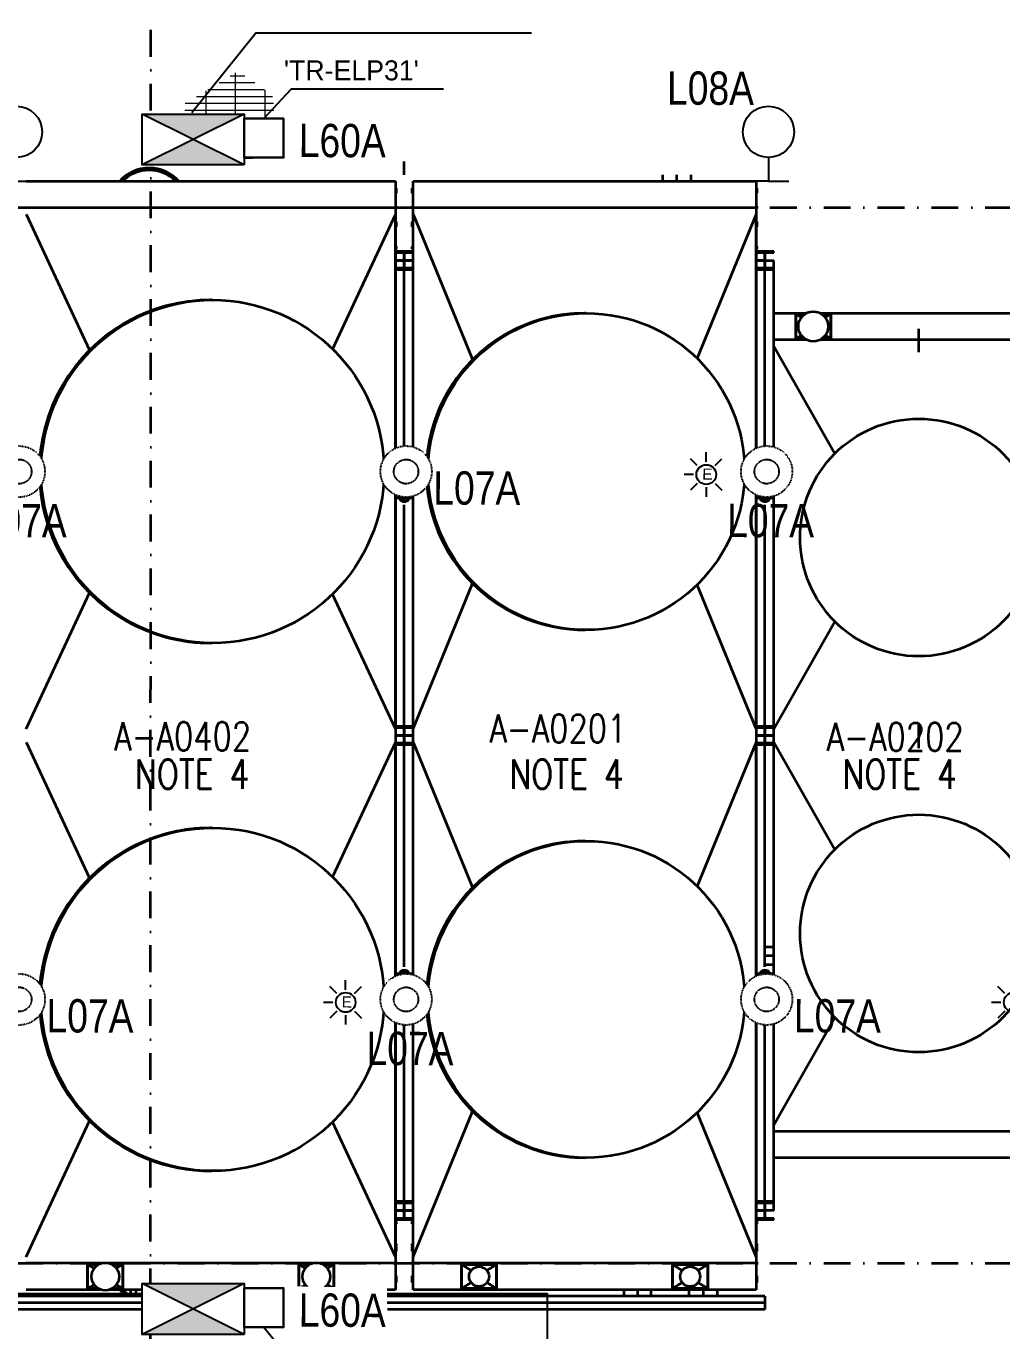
# Model space of a CAD drawing. Header units: inches. Extents: x 3135 to 9031, y -914 to 4011.
# Drawn here: x 4128 to 4571, y 2871 to 3464 of the extents above; entities that cross this region are included whole.
import ezdxf
from ezdxf.enums import TextEntityAlignment as Align

# ---------------------------------------------------------------- set-up
doc = ezdxf.new("R2010")
doc.units = ezdxf.units.IN
doc.header["$MEASUREMENT"] = 0
for name, pattern in [('BORDER2', [22.225044, 6.350013, -3.175006, 6.350013, -3.175006, 0, -3.175006]), ('DASHDOT2', [12.700025, 6.350013, -3.175006, 0, -3.175006]), ('DGN Style 2', [25.56082, 15.336492, -10.224328])]:
    doc.linetypes.add(name, pattern=pattern)
for name, color, linetype in [('Default', 7, 'Continuous'), ('E-LIGHTING', 41, 'Continuous'), ('POWER', 7, 'Continuous'), ('TF_P_CENTER', 7, 'Continuous'), ('TF_P_Equipment', 7, 'Continuous'), ('TF_P_Steel', 7, 'Continuous'), ('TF_S_GRATING', 7, 'Continuous'), ('TRAFO', 7, 'Continuous')]:
    doc.layers.add(name, color=color, linetype=linetype)
doc.layers.add('Level 2', color=7, linetype='Continuous', lineweight=0)
doc.styles.add('Arial', font='arial.ttf')
doc.styles.add('ROMANS', font='romans.shx')
doc.styles.add('Style-WORKING', font='WORKING.shx')

# ---------------------------------------------------------------- blocks, each defined once
blk = doc.blocks.new('TF_P_ELP_GRATING', base_point=(2.1455, 13.2304))
at = {"layer": 'TF_S_GRATING', "color": 8, "linetype": 'Continuous', "lineweight": 18}
for p, q in [((2.3132, 13.4742), (2.0338, 13.4742)), ((2.19, 13.5229), (2.19, 12.8661)), ((2.4264, 13.3767), (1.8824, 13.3767)), ((2.3698, 13.4254), (1.9637, 13.4254)), ((1.98, 13.4353), (1.98, 12.994)), ((2.4, 13.3994), (2.4, 12.9898)), ((2.4686, 13.3279), (1.8216, 13.3279)), ((2.4669, 13.2792), (1.8237, 13.2792)), ((2.4652, 13.2304), (1.8258, 13.2304)), ((2.4635, 13.1817), (1.8278, 13.1817)), ((2.4618, 13.1329), (1.8299, 13.1329)), ((2.46, 13.0842), (1.832, 13.0842)), ((2.4533, 13.0354), (1.912, 13.0354)), ((2.3956, 12.9867), (1.9921, 12.9867)), ((2.3259, 12.9379), (2.0721, 12.9379)), ((2.2561, 12.8892), (2.1521, 12.8892))]:
    blk.add_line(p, q, dxfattribs=at)
blk = doc.blocks.new('A$Cdd380a1b')
at = {"layer": 'TF_P_CENTER', "color": 8, "linetype": 'DASHDOT2', "lineweight": 35}
for p, q in [((-66.9142, -9.3987), (-66.9142, -9.3155)), ((-66.9142, -10.805), (-66.9142, -10.7149))]:
    blk.add_line(p, q, dxfattribs=at)
at = {"layer": 'TF_P_Equipment', "color": 8, "linetype": 'Continuous', "lineweight": 35}
for p, q in [((-70.0861, -8.7912), (-68.7736, -8.7912)), ((-68.7736, -8.7912), (-68.7736, -8.8849)), ((-68.7111, -8.7912), (-67.4923, -8.7912)), ((-68.7111, -8.8849), (-68.7111, -8.7912)), ((-67.4923, -8.7912), (-67.4923, -8.8849)), ((-70.0861, -8.8849), (-68.7736, -8.8849)), ((-68.7736, -8.8849), (-68.7736, -9.7472)), ((-68.7111, -12.6349), (-68.7111, -8.8849)), ((-68.7111, -8.8849), (-67.4923, -8.8849)), ((-67.4923, -8.8849), (-67.4923, -9.7441)), ((-70.086, -8.9085), (-69.8607, -9.3916)), ((-68.7736, -8.9085), (-68.9969, -9.3872)), ((-68.7736, -8.9084), (-68.7736, -8.9084)), ((-68.7736, -8.9084), (-68.7736, -8.9084)), ((-68.7736, -10.7365), (-68.7736, -8.9084)), ((-68.7736, -8.9084), (-68.7736, -10.7365)), ((-68.7736, -8.9084), (-68.7736, -8.9084)), ((-68.711, -8.9086), (-68.4994, -9.4247)), ((-67.4924, -8.9086), (-67.7021, -9.4202)), ((-67.4923, -10.7365), (-67.4923, -8.9084)), ((-67.4923, -8.9084), (-67.4923, -10.7365)), ((-67.4923, -8.9084), (-67.4923, -8.9084)), ((-67.4923, -8.9084), (-67.4923, -8.9084)), ((-67.4923, -8.9084), (-67.4923, -8.9084)), ((-67.4298, -9.2599), (-67.3141, -9.2599)), ((-67.4298, -9.3537), (-67.4298, -9.2599)), ((-67.3517, -9.2639), (-67.3517, -9.3498)), ((-67.3517, -9.3498), (-67.3517, -9.2639)), ((-67.3203, -9.2639), (-67.3517, -9.2639)), ((-67.3517, -9.2639), (-67.3203, -9.2639)), ((-67.3517, -9.2639), (-67.331, -9.2741)), ((-67.2643, -9.2599), (-66.5641, -9.2599)), ((-67.2267, -9.2639), (-67.2581, -9.2639)), ((-67.2581, -9.2639), (-67.2267, -9.2639)), ((-67.2267, -9.2639), (-67.2474, -9.2741)), ((-67.2267, -9.3498), (-67.2267, -9.2639)), ((-67.2267, -9.2639), (-67.2267, -9.3498)), ((-67.4298, -12.1662), (-67.4298, -9.3537)), ((-67.4298, -9.3537), (-67.3141, -9.3537)), ((-67.3517, -9.3498), (-67.331, -9.3395)), ((-67.3517, -9.3498), (-67.3203, -9.3498)), ((-67.3203, -9.3498), (-67.3517, -9.3498)), ((-67.2644, -9.3537), (-66.5641, -9.3537)), ((-67.2581, -9.3498), (-67.2267, -9.3498)), ((-67.2267, -9.3498), (-67.2581, -9.3498)), ((-67.2267, -9.3498), (-67.2474, -9.3395)), ((-67.4297, -9.3773), (-67.2125, -9.7585)), ((-68.7736, -9.8977), (-68.7736, -11.6222)), ((-67.4923, -9.9008), (-67.4923, -11.6191)), ((-68.711, -10.7363), (-68.4994, -10.2202)), ((-67.4924, -10.7363), (-67.7021, -10.2247)), ((-70.086, -10.7364), (-69.8607, -10.2533)), ((-68.7736, -10.7364), (-68.9969, -10.2577)), ((-67.4297, -10.7364), (-67.2125, -10.3551)), ((-68.7736, -10.7365), (-68.7736, -10.7365)), ((-68.7736, -10.7365), (-68.7736, -10.7365)), ((-68.7736, -10.7365), (-68.7736, -10.7365)), ((-67.4923, -10.7365), (-67.4923, -10.7365)), ((-67.4923, -10.7365), (-67.4923, -10.7365)), ((-67.4923, -10.7365), (-67.4923, -10.7365)), ((-70.086, -10.7835), (-69.8607, -11.2666)), ((-68.7736, -10.7835), (-68.9969, -11.2622)), ((-68.7736, -10.7834), (-68.7736, -10.7834)), ((-68.7736, -10.7834), (-68.7736, -10.7834)), ((-68.7736, -12.6115), (-68.7736, -10.7834)), ((-68.7736, -10.7834), (-68.7736, -12.6115)), ((-68.7736, -10.7834), (-68.7736, -10.7834)), ((-68.711, -10.7836), (-68.4994, -11.2997)), ((-67.4924, -10.7836), (-67.7021, -11.2952)), ((-67.4923, -12.6115), (-67.4923, -10.7834)), ((-67.4923, -10.7834), (-67.4923, -12.6115)), ((-67.4923, -10.7834), (-67.4923, -10.7834)), ((-67.4923, -10.7834), (-67.4923, -10.7834)), ((-67.4923, -10.7834), (-67.4923, -10.7834)), ((-67.4297, -10.7835), (-67.2125, -11.1648)), ((-67.4297, -12.1426), (-67.2125, -11.7614)), ((-68.7736, -11.7727), (-68.7736, -12.6349)), ((-67.4923, -11.7758), (-67.4923, -12.6349)), ((-68.711, -12.6113), (-68.4994, -12.0952)), ((-70.086, -12.6114), (-69.8607, -12.1283)), ((-68.7736, -12.6114), (-68.9969, -12.1327)), ((-67.4924, -12.6113), (-67.7021, -12.0997)), ((-67.4298, -12.2599), (-67.4298, -12.1662)), ((-66.3986, -12.1662), (-67.4298, -12.1662)), ((-66.3986, -12.2599), (-67.4298, -12.2599)), ((-69.8198, -12.6349), (-70.0861, -12.6349)), ((-69.8673, -12.6389), (-69.8439, -12.6519)), ((-69.8673, -12.6389), (-69.8673, -12.7248)), ((-69.8673, -12.7248), (-69.8673, -12.6389)), ((-69.8288, -12.6389), (-69.8673, -12.6389)), ((-69.8673, -12.6389), (-69.8288, -12.6389)), ((-69.0698, -12.6349), (-69.7898, -12.6349)), ((-69.7423, -12.6389), (-69.7808, -12.6389)), ((-69.7808, -12.6389), (-69.7423, -12.6389)), ((-69.7423, -12.6389), (-69.7657, -12.6519)), ((-69.7423, -12.7248), (-69.7423, -12.6389)), ((-69.7423, -12.6389), (-69.7423, -12.7248)), ((-69.1173, -12.6389), (-69.0788, -12.6389)), ((-69.0788, -12.6389), (-69.1173, -12.6389)), ((-69.1173, -12.6389), (-69.0939, -12.6519)), ((-69.1173, -12.6389), (-69.1173, -12.7248)), ((-69.1173, -12.7248), (-69.1173, -12.6389)), ((-68.7736, -12.6349), (-69.0398, -12.6349)), ((-69.0308, -12.6389), (-68.9923, -12.6389)), ((-68.9923, -12.6389), (-69.0308, -12.6389)), ((-68.9923, -12.6389), (-69.0157, -12.6519)), ((-68.9923, -12.7248), (-68.9923, -12.6389)), ((-68.9923, -12.6389), (-68.9923, -12.7248)), ((-68.7736, -12.6115), (-68.7736, -12.6115)), ((-68.7736, -12.6115), (-68.7736, -12.6115)), ((-68.7736, -12.6115), (-68.7736, -12.6115)), ((-68.7736, -12.6349), (-68.7736, -12.7287)), ((-68.7111, -12.7287), (-68.7111, -12.6349)), ((-67.4923, -12.6349), (-68.7111, -12.6349)), ((-68.5392, -12.6389), (-68.5392, -12.7248)), ((-68.5392, -12.7248), (-68.5392, -12.6389)), ((-68.5392, -12.6389), (-68.5045, -12.66)), ((-68.4142, -12.6389), (-68.5392, -12.6389)), ((-68.5392, -12.6389), (-68.4142, -12.6389)), ((-68.4142, -12.6389), (-68.4489, -12.66)), ((-68.4142, -12.7248), (-68.4142, -12.6389)), ((-68.4142, -12.6389), (-68.4142, -12.7248)), ((-67.7892, -12.6389), (-67.7892, -12.7248)), ((-67.7892, -12.7248), (-67.7892, -12.6389)), ((-67.6642, -12.6389), (-67.7892, -12.6389)), ((-67.7892, -12.6389), (-67.6642, -12.6389)), ((-67.7892, -12.6389), (-67.7545, -12.66)), ((-67.6642, -12.6389), (-67.6989, -12.66)), ((-67.6642, -12.7248), (-67.6642, -12.6389)), ((-67.6642, -12.6389), (-67.6642, -12.7248)), ((-67.4923, -12.6115), (-67.4923, -12.6115)), ((-67.4923, -12.6115), (-67.4923, -12.6115)), ((-67.4923, -12.6115), (-67.4923, -12.6115)), ((-67.4923, -12.6349), (-67.4923, -12.7287)), ((-69.8198, -12.7287), (-70.0861, -12.7287)), ((-69.8673, -12.7248), (-69.8439, -12.7117)), ((-69.8673, -12.7248), (-69.8288, -12.7248)), ((-69.8288, -12.7248), (-69.8673, -12.7248)), ((-69.0698, -12.7287), (-69.7898, -12.7287)), ((-69.7808, -12.7248), (-69.7423, -12.7248)), ((-69.7423, -12.7248), (-69.7808, -12.7248)), ((-69.7423, -12.7248), (-69.7657, -12.7117)), ((-69.1173, -12.7248), (-69.0939, -12.7117)), ((-69.1173, -12.7248), (-69.0939, -12.7117)), ((-69.0788, -12.7248), (-69.1173, -12.7248)), ((-69.1173, -12.7248), (-69.0788, -12.7248)), ((-69.1173, -12.7248), (-69.0788, -12.7248)), ((-68.7736, -12.7287), (-69.0398, -12.7287)), ((-68.9923, -12.7248), (-69.0308, -12.7248)), ((-69.0308, -12.7248), (-68.9923, -12.7248)), ((-69.0308, -12.7248), (-68.9923, -12.7248)), ((-68.9923, -12.7248), (-69.0157, -12.7117)), ((-67.4923, -12.7287), (-68.7111, -12.7287)), ((-68.5392, -12.7248), (-68.5045, -12.7036)), ((-68.5392, -12.7248), (-68.4142, -12.7248)), ((-68.4142, -12.7248), (-68.5392, -12.7248)), ((-68.4142, -12.7248), (-68.4489, -12.7036)), ((-67.7892, -12.7248), (-67.7545, -12.7036)), ((-67.7892, -12.7248), (-67.6642, -12.7248)), ((-67.6642, -12.7248), (-67.7892, -12.7248)), ((-67.6642, -12.7248), (-67.6989, -12.7036))]:
    blk.add_line(p, q, dxfattribs=at)
for centre, radius in [((-69.4234, -9.8224), 0.6094), ((-69.4234, -9.8224), 0.6094), ((-68.0953, -9.8224), 0.5625), ((-68.0953, -9.8224), 0.5625), ((-67.2892, -9.3068), 0.0531), ((-66.9142, -10.0568), 0.4219), ((-66.9142, -10.0568), 0.4219), ((-66.9142, -11.4631), 0.4219), ((-66.9142, -11.4631), 0.4219), ((-69.4234, -11.6974), 0.6094), ((-69.4234, -11.6974), 0.6094), ((-68.0953, -11.6974), 0.5625), ((-68.0953, -11.6974), 0.5625), ((-69.8048, -12.6818), 0.0492), ((-69.0548, -12.6818), 0.0492), ((-68.4767, -12.6818), 0.0354), ((-67.7267, -12.6818), 0.0354)]:
    blk.add_circle(centre, radius, dxfattribs=at)
for centre, radius, start, end in [((-69.4298, -9.8224), 0.6094, 89.6999, 270.3001), ((-69.4298, -9.8224), 0.6094, 90, 270.3001), ((-69.4298, -9.8224), 0.6094, 89.6999, 135), ((-69.4298, -9.8224), 0.6094, 89.6999, 90), ((-68.1017, -9.8224), 0.5625, 89.6749, 270.3251), ((-68.1017, -9.8224), 0.5625, 90, 270.3251), ((-68.1017, -9.8224), 0.5625, 89.6749, 135), ((-68.1017, -9.8224), 0.5625, 89.6749, 90), ((-69.4298, -9.8224), 0.6094, 135, 225), ((-68.1017, -9.8224), 0.5625, 135, 225), ((-68.1017, -9.8224), 0.5625, 225, 270.3251), ((-69.4298, -9.8224), 0.6094, 225, 270.3001), ((-69.4298, -11.6974), 0.6094, 89.6999, 270.3001), ((-69.4298, -11.6974), 0.6094, 90, 270.3001), ((-69.4298, -11.6974), 0.6094, 89.6999, 135), ((-69.4298, -11.6974), 0.6094, 89.6999, 90), ((-68.1017, -11.6974), 0.5625, 89.6749, 270.3251), ((-68.1017, -11.6974), 0.5625, 90, 270.3251), ((-68.1017, -11.6974), 0.5625, 89.6749, 135), ((-68.1017, -11.6974), 0.5625, 89.6749, 90), ((-69.4298, -11.6974), 0.6094, 135, 225), ((-68.1017, -11.6974), 0.5625, 135, 225), ((-68.1017, -11.6974), 0.5625, 225, 270.3251), ((-69.4298, -11.6974), 0.6094, 225, 270.3001)]:
    blk.add_arc(centre, radius, start, end, dxfattribs=at)
at = {"layer": 'TF_P_Steel', "color": 8, "linetype": 'Continuous', "lineweight": 35}
for p, q in [((-68.7423, -8.7681), (-68.7423, -8.7206)), ((-67.8236, -8.7912), (-67.8236, -8.7681)), ((-67.7236, -8.7912), (-67.7236, -8.7681)), ((-68.7661, -8.8201), (-68.7736, -8.8201)), ((-68.7661, -8.8303), (-68.7736, -8.8303)), ((-68.7111, -8.8201), (-68.7186, -8.8201)), ((-68.7111, -8.8303), (-68.7186, -8.8303)), ((-67.4848, -8.8201), (-67.4923, -8.8201)), ((-67.4848, -8.8303), (-67.4923, -8.8303)), ((-68.7661, -8.9396), (-68.7736, -8.9396)), ((-68.7111, -8.9396), (-68.7186, -8.9396)), ((-67.4848, -8.9396), (-67.4923, -8.9396)), ((-68.7661, -8.9498), (-68.7736, -8.9498)), ((-68.7111, -8.9498), (-68.7186, -8.9498)), ((-67.4848, -8.9498), (-67.4923, -8.9498)), ((-68.7661, -9.0283), (-68.7736, -9.0283)), ((-68.7111, -9.0283), (-68.7186, -9.0283)), ((-67.4848, -9.0283), (-67.4923, -9.0283)), ((-68.7111, -9.0407), (-68.7736, -9.0407)), ((-68.7423, -9.0411), (-68.7736, -9.0411)), ((-68.7736, -9.0446), (-68.7435, -9.0446)), ((-68.7736, -9.0724), (-68.7111, -9.0724)), ((-68.7435, -9.0446), (-68.7435, -9.1003)), ((-68.7111, -9.0411), (-68.7423, -9.0411)), ((-68.7423, -9.1038), (-68.7423, -9.0411)), ((-68.7423, -9.0411), (-68.7423, -9.1038)), ((-68.7411, -9.1003), (-68.7411, -9.0446)), ((-68.7411, -9.0446), (-68.7111, -9.0446)), ((-67.4298, -9.0407), (-67.4923, -9.0407)), ((-67.4611, -9.0411), (-67.4923, -9.0411)), ((-67.4923, -9.0446), (-67.4623, -9.0446)), ((-67.4923, -9.0724), (-67.4298, -9.0724)), ((-67.4623, -9.0446), (-67.4623, -9.1003)), ((-67.4611, -9.0411), (-67.4611, -9.1038)), ((-67.4611, -9.1038), (-67.4611, -9.0411)), ((-67.4599, -9.0446), (-67.4298, -9.0446)), ((-67.4599, -9.1003), (-67.4599, -9.0446)), ((-67.4298, -9.0446), (-67.4298, -9.0407)), ((-67.4298, -9.2599), (-67.4298, -9.0724)), ((-68.7435, -9.1003), (-68.7736, -9.1003)), ((-68.7423, -9.1038), (-68.7736, -9.1038)), ((-68.7736, -9.1042), (-68.7111, -9.1042)), ((-68.7111, -9.1038), (-68.7423, -9.1038)), ((-68.7111, -9.1003), (-68.7411, -9.1003)), ((-67.4623, -9.1003), (-67.4923, -9.1003)), ((-67.4611, -9.1038), (-67.4923, -9.1038)), ((-67.4923, -9.1042), (-67.4298, -9.1042)), ((-67.4298, -9.1003), (-67.4599, -9.1003)), ((-67.4298, -9.1042), (-67.4298, -9.1003)), ((-68.7111, -9.9162), (-68.7736, -9.9162)), ((-68.7736, -9.9162), (-68.7111, -9.9162)), ((-67.4298, -9.9162), (-67.4923, -9.9162)), ((-67.4923, -9.9162), (-67.4298, -9.9162)), ((-68.7111, -10.7282), (-68.7736, -10.7282)), ((-68.7736, -10.7321), (-68.7435, -10.7321)), ((-68.7435, -10.7321), (-68.7435, -10.7878)), ((-68.7411, -10.7878), (-68.7411, -10.7321)), ((-68.7411, -10.7321), (-68.7111, -10.7321)), ((-67.4298, -10.7282), (-67.4923, -10.7282)), ((-67.4923, -10.7321), (-67.4623, -10.7321)), ((-67.4623, -10.7321), (-67.4623, -10.7878)), ((-67.4599, -10.7878), (-67.4599, -10.7321)), ((-67.4599, -10.7321), (-67.4298, -10.7321)), ((-68.7111, -10.7599), (-68.7736, -10.7599)), ((-68.7736, -10.7599), (-68.7111, -10.7599)), ((-68.7435, -10.7878), (-68.7736, -10.7878)), ((-68.7736, -10.7917), (-68.7111, -10.7917)), ((-68.7111, -10.7878), (-68.7411, -10.7878)), ((-67.4298, -10.7599), (-67.4923, -10.7599)), ((-67.4923, -10.7599), (-67.4298, -10.7599)), ((-67.4623, -10.7878), (-67.4923, -10.7878)), ((-67.4923, -10.7917), (-67.4298, -10.7917)), ((-67.4298, -10.7878), (-67.4599, -10.7878)), ((-67.4611, -11.5106), (-67.4298, -11.5106)), ((-67.4611, -11.5732), (-67.4611, -11.5106)), ((-67.4611, -11.5732), (-67.4298, -11.5732)), ((-68.7111, -11.6064), (-68.7736, -11.6064)), ((-68.7736, -11.6064), (-68.7111, -11.6064)), ((-67.4298, -11.6064), (-67.4923, -11.6064)), ((-67.4923, -11.6064), (-67.4298, -11.6064)), ((-67.4298, -12.4474), (-67.4298, -12.2599)), ((-68.7111, -12.4157), (-68.7736, -12.4157)), ((-68.7736, -12.4161), (-68.7423, -12.4161)), ((-68.7736, -12.4196), (-68.7435, -12.4196)), ((-68.7435, -12.4196), (-68.7435, -12.4753)), ((-68.7423, -12.4788), (-68.7423, -12.4161)), ((-68.7423, -12.4161), (-68.7111, -12.4161)), ((-68.7423, -12.4161), (-68.7423, -12.4788)), ((-68.7411, -12.4753), (-68.7411, -12.4196)), ((-68.7411, -12.4196), (-68.7111, -12.4196)), ((-67.4298, -12.4157), (-67.4923, -12.4157)), ((-67.4923, -12.4161), (-67.4611, -12.4161)), ((-67.4923, -12.4196), (-67.4623, -12.4196)), ((-67.4623, -12.4196), (-67.4623, -12.4753)), ((-67.4611, -12.4161), (-67.4611, -12.4788)), ((-67.4611, -12.4788), (-67.4611, -12.4161)), ((-67.4599, -12.4753), (-67.4599, -12.4196)), ((-67.4599, -12.4196), (-67.4298, -12.4196)), ((-67.4298, -12.4196), (-67.4298, -12.4157)), ((-68.7111, -12.4474), (-68.7736, -12.4474)), ((-67.4298, -12.4474), (-67.4923, -12.4474)), ((-68.7435, -12.4753), (-68.7736, -12.4753)), ((-68.7736, -12.4788), (-68.7423, -12.4788)), ((-68.7736, -12.4792), (-68.7111, -12.4792)), ((-68.7661, -12.4916), (-68.7736, -12.4916)), ((-68.7423, -12.4788), (-68.7111, -12.4788)), ((-68.7111, -12.4753), (-68.7411, -12.4753)), ((-68.7111, -12.4916), (-68.7186, -12.4916)), ((-67.4623, -12.4753), (-67.4923, -12.4753)), ((-67.4923, -12.4788), (-67.4611, -12.4788)), ((-67.4923, -12.4792), (-67.4298, -12.4792)), ((-67.4848, -12.4916), (-67.4923, -12.4916)), ((-67.4298, -12.4753), (-67.4599, -12.4753)), ((-67.4298, -12.4792), (-67.4298, -12.4753)), ((-68.7661, -12.5701), (-68.7736, -12.5701)), ((-68.7736, -12.5803), (-68.7661, -12.5803)), ((-68.7736, -12.5873), (-68.7661, -12.5873)), ((-68.7111, -12.5701), (-68.7186, -12.5701)), ((-68.7186, -12.5803), (-68.7111, -12.5803)), ((-68.7186, -12.5873), (-68.7111, -12.5873)), ((-67.4848, -12.5701), (-67.4923, -12.5701)), ((-67.4923, -12.5803), (-67.4848, -12.5803)), ((-67.4923, -12.5873), (-67.4848, -12.5873)), ((-68.7736, -12.6826), (-68.7661, -12.6826)), ((-68.7736, -12.6896), (-68.7661, -12.6896)), ((-68.7186, -12.6826), (-68.7111, -12.6826)), ((-68.7186, -12.6896), (-68.7111, -12.6896)), ((-67.4923, -12.6826), (-67.4848, -12.6826)), ((-67.4923, -12.6896), (-67.4848, -12.6896)), ((-69.7134, -12.7513), (-69.7134, -12.7287)), ((-69.6962, -12.7287), (-69.6962, -12.7513)), ((-69.6009, -12.7287), (-69.6009, -12.7513)), ((-69.5837, -12.7513), (-69.5837, -12.7287)), ((-68.7661, -12.6998), (-68.7736, -12.6998)), ((-68.7111, -12.6998), (-68.7186, -12.6998)), ((-67.9619, -12.7287), (-67.9619, -12.7513)), ((-67.8666, -12.7287), (-67.8666, -12.7513)), ((-67.7298, -12.7513), (-67.7298, -12.7287)), ((-67.6298, -12.7513), (-67.6298, -12.7287)), ((-67.4848, -12.6998), (-67.4923, -12.6998)), ((-67.4611, -12.7513), (-72.9973, -12.7513)), ((-67.4611, -12.7513), (-67.4611, -12.7988)), ((-67.4611, -12.7988), (-72.9973, -12.7988))]:
    blk.add_line(p, q, dxfattribs=at)
at = {"layer": 'TF_P_Steel', "color": 8, "linetype": 'DASHDOT2', "lineweight": 35}
for p, q in [((-67.7736, -8.7912), (-67.7736, -8.7681)), ((-68.7661, -8.8849), (-68.7736, -8.8849)), ((-68.7661, -8.8849), (-68.7736, -8.8849)), ((-68.7111, -8.8849), (-68.7186, -8.8849)), ((-68.7111, -8.8849), (-68.7186, -8.8849)), ((-67.4848, -8.8849), (-67.4923, -8.8849)), ((-67.4848, -8.8849), (-67.4923, -8.8849)), ((-68.7423, -9.0724), (-68.7736, -9.0724)), ((-68.7423, -9.8913), (-68.7423, -9.0724)), ((-68.7111, -9.0724), (-68.7423, -9.0724)), ((-67.4611, -9.0724), (-67.4923, -9.0724)), ((-67.4611, -9.8913), (-67.4611, -9.0724)), ((-68.7423, -9.9162), (-68.7423, -9.9058)), ((-68.7423, -9.9266), (-68.7423, -9.9162)), ((-67.4611, -9.9162), (-67.4611, -9.9058)), ((-67.4611, -9.9266), (-67.4611, -9.9162)), ((-68.7423, -10.7599), (-68.7423, -9.9411)), ((-67.4611, -10.7599), (-67.4611, -9.9411)), ((-68.7423, -11.5815), (-68.7423, -10.7599)), ((-67.4611, -11.5815), (-67.4611, -10.7599)), ((-67.4611, -11.5419), (-67.4298, -11.5419)), ((-68.7423, -11.6064), (-68.7423, -11.5961)), ((-68.7423, -11.6168), (-68.7423, -11.6064)), ((-68.7423, -12.4474), (-68.7423, -11.6312)), ((-67.4611, -11.6064), (-67.4611, -11.5961)), ((-67.4611, -11.6168), (-67.4611, -11.6064)), ((-67.4611, -12.4474), (-67.4611, -11.6312)), ((-68.7736, -12.4474), (-68.7423, -12.4474)), ((-68.7423, -12.4474), (-68.7111, -12.4474)), ((-67.4923, -12.4474), (-67.4611, -12.4474)), ((-68.7736, -12.6349), (-68.7661, -12.6349)), ((-68.7736, -12.6349), (-68.7661, -12.6349)), ((-68.7661, -12.6349), (-68.7736, -12.6349)), ((-68.7186, -12.6349), (-68.7111, -12.6349)), ((-68.7186, -12.6349), (-68.7111, -12.6349)), ((-68.7111, -12.6349), (-68.7186, -12.6349)), ((-67.4923, -12.6349), (-67.4848, -12.6349)), ((-67.4923, -12.6349), (-67.4848, -12.6349)), ((-67.4848, -12.6349), (-67.4923, -12.6349)), ((-69.6486, -12.7513), (-69.6486, -12.7287)), ((-69.6486, -12.7287), (-69.6486, -12.7513)), ((-67.9142, -12.7287), (-67.9142, -12.7513)), ((-67.6798, -12.7513), (-67.6798, -12.7287)), ((-67.4611, -12.775), (-72.9973, -12.775))]:
    blk.add_line(p, q, dxfattribs=at)
at = {"layer": 'TF_P_Steel', "color": 8, "linetype": 'DASHDOT2', "lineweight": 35, "ltscale": 0.015}
for points in [[(-69.645, -17.339), (-69.6422, -5.1349)], [(-76.4334, -8.8849), (-54.6422, -8.8849)], [(-76.4334, -12.6349), (-54.6422, -12.6349)]]:
    blk.add_lwpolyline(points, dxfattribs=at)
at = {"layer": 'TF_P_Steel', "color": 8, "linetype": 'Continuous', "lineweight": 35}
for centre, radius, start, end in [((-69.6486, -8.8849), 0.1407, 41.7767, 138.2233), ((-69.6486, -8.8849), 0.133, 44.8085, 135.1915), ((-69.6486, -12.6349), 0.1407, 221.7767, 235.7727), ((-69.6486, -12.6349), 0.133, 224.8085, 240.9983), ((-69.6486, -12.6349), 0.133, 299.0017, 315.1915), ((-69.6486, -12.6349), 0.1407, 304.2273, 318.2233)]:
    blk.add_arc(centre, radius, start, end, dxfattribs=at)
for centre, major_axis, ratio, start_param, end_param in [((-68.7423, -9.9162), (-0.0176, 0), 0.707107, 5.750169, 6.283185), ((-68.7423, -9.9162), (-0.0176, 0), 0.707108, 0, 3.141593), ((-68.7423, -9.9162), (0.0176, 0), 0.707107, 0, 2.608576), ((-68.7423, -9.9162), (-0.0146, 0), 0.707107, 5.750169, 6.283185), ((-68.7423, -9.9162), (-0.0146, 0), 0.707108, 0, 3.141593), ((-68.7423, -9.9162), (0.0146, 0), 0.707107, 0, 2.608576), ((-67.4611, -9.9162), (-0.0176, 0), 0.707107, 5.750169, 6.283185), ((-67.4611, -9.9162), (-0.0176, 0), 0.707108, 0, 3.141593), ((-67.4611, -9.9162), (0.0176, 0), 0.707107, 0, 2.608576), ((-67.4611, -9.9162), (-0.0146, 0), 0.707107, 5.750169, 6.283185), ((-67.4611, -9.9162), (-0.0146, 0), 0.707108, 0, 3.141593), ((-67.4611, -9.9162), (0.0146, 0), 0.707107, 0, 2.608576), ((-68.7423, -11.6064), (-0.0176, 0), 0.70597, 5.750169, 6.283185), ((-68.7423, -11.6064), (-0.0176, 0), 0.708246, 0, 3.141593), ((-68.7423, -11.6064), (0.0176, 0), 0.70597, 0, 2.608576), ((-68.7423, -11.6064), (-0.0146, 0), 0.70597, 5.750169, 6.283185), ((-68.7423, -11.6064), (-0.0146, 0), 0.708246, 0, 3.141593), ((-68.7423, -11.6064), (0.0146, 0), 0.70597, 0, 2.608576), ((-67.4611, -11.6064), (-0.0176, 0), 0.70597, 5.750169, 6.283185), ((-67.4611, -11.6064), (-0.0176, 0), 0.708246, 0, 3.141593), ((-67.4611, -11.6064), (0.0176, 0), 0.70597, 0, 2.608576), ((-67.4611, -11.6064), (-0.0146, 0), 0.70597, 5.750169, 6.283185), ((-67.4611, -11.6064), (-0.0146, 0), 0.708246, 0, 3.141593), ((-67.4611, -11.6064), (0.0146, 0), 0.70597, 0, 2.608576)]:
    blk.add_ellipse(centre, major_axis=major_axis, ratio=ratio, start_param=start_param, end_param=end_param, dxfattribs=at)
at = {"layer": 'Default', "color": 8, "linetype": 'Continuous', "lineweight": 35, "xscale": -0.5, "yscale": 0.5, "zscale": 0.5, "rotation": 180}
blk.add_blockref('TF_P_ELP_GRATING', (-69.3639, -8.5884), dxfattribs=at)
at = {"layer": 'Default', "color": 8, "style": 'ROMANS', "width": 0.8}
for s, p in [('A-A0201', (-68.1966, -10.7354)), ('A-A0402', (-69.5299, -10.7629)), ('A-A0202', (-66.9981, -10.7649))]:
    blk.add_text(s, height=0.1, dxfattribs=at).set_placement(p, align=Align.MIDDLE_CENTER)
blk = doc.blocks.new('*U40')
at = {"color": 8}
blk.add_wipeout([(11.65, 0.01), (11.63, 0.74), (11.56, 1.47), (11.45, 2.19), (11.29, 2.9), (11.08, 3.61), (10.83, 4.3), (10.54, 4.97), (10.21, 5.62), (9.84, 6.25), (9.42, 6.86), (8.97, 7.43), (8.49, 7.98), (7.97, 8.5), (7.42, 8.98), (6.84, 9.43), (6.24, 9.84), (5.61, 10.22), (4.96, 10.55), (4.28, 10.84), (3.59, 11.09), (2.89, 11.29), (2.18, 11.45), (1.45, 11.56), (0.72, 11.63), (-0.01, 11.65), (-0.74, 11.63), (-1.47, 11.56), (-2.19, 11.45), (-2.9, 11.29), (-3.61, 11.08), (-4.3, 10.83), (-4.97, 10.54), (-5.62, 10.21), (-6.25, 9.84), (-6.86, 9.42), (-7.43, 8.97), (-7.98, 8.49), (-8.5, 7.97), (-8.98, 7.42), (-9.43, 6.84), (-9.84, 6.24), (-10.22, 5.61), (-10.55, 4.96), (-10.84, 4.28), (-11.09, 3.59), (-11.29, 2.89), (-11.45, 2.18), (-11.56, 1.45), (-11.63, 0.72), (-11.65, -0.01), (-11.63, -0.74), (-11.56, -1.47), (-11.45, -2.19), (-11.29, -2.9), (-11.08, -3.61), (-10.83, -4.3), (-10.54, -4.97), (-10.21, -5.62), (-9.84, -6.25), (-9.42, -6.86), (-8.97, -7.43), (-8.49, -7.98), (-7.97, -8.5), (-7.42, -8.98), (-6.84, -9.43), (-6.24, -9.84), (-5.61, -10.22), (-4.96, -10.55), (-4.28, -10.84), (-3.59, -11.09), (-2.89, -11.29), (-2.18, -11.45), (-1.45, -11.56), (-0.72, -11.63), (0.01, -11.65), (0.74, -11.63), (1.47, -11.56), (2.19, -11.45), (2.9, -11.29), (3.61, -11.08), (4.3, -10.83), (4.97, -10.54), (5.62, -10.21), (6.25, -9.84), (6.86, -9.42), (7.43, -8.97), (7.98, -8.49), (8.5, -7.97), (8.98, -7.42), (9.43, -6.84), (9.84, -6.24), (10.22, -5.61), (10.55, -4.96), (10.84, -4.28), (11.09, -3.59), (11.29, -2.89), (11.45, -2.18), (11.56, -1.45), (11.63, -0.72)], dxfattribs=at)
at = {"color": 4, "linetype": 'DGN Style 2', "ltscale": 0.005}
blk.add_circle((0, 0), 11.65, dxfattribs=at)
at = {"color": 4, "linetype": 'DGN Style 2', "ltscale": 0.01}
blk.add_circle((0, 0), 5.54, dxfattribs=at)
at = {"color": 4, "insert": (12.41, 0.17), "char_height": 15.1528, "attachment_point": 1, "rotation": 359.77523, "style": 'Arial'}
blk.add_mtext_dynamic_manual_height_columns('{\\W0.8;L07A}', width=189.5784, gutter_width=0.206, heights=[0], dxfattribs=at)
blk = doc.blocks.new('*U28')
at = {"color": 4, "linetype": 'ByBlock', "lineweight": -2}
for points in [[(212.23, -5320.5), (203.02, -5320.5)], [(212.23, -5320.5), (221.44, -5320.5)]]:
    blk.add_lwpolyline(points, dxfattribs=at)
at = {"color": 8}
blk.add_wipeout([(212.21, -5286.4), (211.48, -5286.43), (210.75, -5286.5), (210.03, -5286.61), (209.31, -5286.77), (208.61, -5286.97), (207.92, -5287.22), (207.25, -5287.51), (206.6, -5287.85), (205.97, -5288.22), (205.36, -5288.63), (204.78, -5289.08), (204.23, -5289.57), (203.72, -5290.08), (203.23, -5290.63), (202.79, -5291.21), (202.37, -5291.82), (202, -5292.45), (201.67, -5293.1), (201.38, -5293.77), (201.13, -5294.46), (200.93, -5295.16), (200.77, -5295.88), (200.65, -5296.6), (200.59, -5297.33), (200.56, -5298.06), (200.59, -5298.79), (200.66, -5299.52), (200.77, -5300.25), (200.93, -5300.96), (201.14, -5301.66), (201.38, -5302.35), (201.68, -5303.02), (202.01, -5303.68), (202.38, -5304.31), (202.79, -5304.91), (203.24, -5305.49), (203.73, -5306.04), (204.24, -5306.56), (204.79, -5307.04), (205.37, -5307.49), (205.98, -5307.9), (206.61, -5308.27), (207.26, -5308.6), (207.93, -5308.89), (208.62, -5309.14), (209.33, -5309.35), (210.04, -5309.5), (210.76, -5309.62), (211.49, -5309.69), (212.22, -5309.71), (212.96, -5309.69), (213.68, -5309.62), (214.41, -5309.5), (215.12, -5309.34), (215.82, -5309.14), (216.51, -5308.89), (217.19, -5308.6), (217.84, -5308.26), (218.47, -5307.89), (219.07, -5307.48), (219.65, -5307.03), (220.2, -5306.55), (220.72, -5306.03), (221.2, -5305.48), (221.65, -5304.9), (222.06, -5304.29), (222.43, -5303.66), (222.76, -5303.01), (223.06, -5302.34), (223.3, -5301.65), (223.51, -5300.95), (223.67, -5300.23), (223.78, -5299.51), (223.85, -5298.78), (223.87, -5298.05), (223.85, -5297.32), (223.78, -5296.59), (223.66, -5295.87), (223.5, -5295.15), (223.3, -5294.45), (223.05, -5293.76), (222.76, -5293.09), (222.43, -5292.44), (222.05, -5291.81), (221.64, -5291.2), (221.19, -5290.62), (220.71, -5290.07), (220.19, -5289.56), (219.64, -5289.07), (219.06, -5288.62), (218.46, -5288.21), (217.83, -5287.84), (217.17, -5287.51), (216.5, -5287.22), (215.81, -5286.97), (215.11, -5286.77), (214.39, -5286.61), (213.67, -5286.49), (212.94, -5286.42)], dxfattribs=at)
at = {"color": 4, "linetype": 'ByBlock', "lineweight": -2}
blk.add_line((212.22, -5309.71), (212.23, -5320.5), dxfattribs=at)
blk.add_circle((212.22, -5298.06), 11.65, dxfattribs=at)
at = {"color": 4, "insert": (166.14, -5270.52), "char_height": 15.1528, "attachment_point": 1, "rotation": 359.77523, "style": 'Arial'}
blk.add_mtext_dynamic_manual_height_columns('{\\W0.8;L08A}', width=189.5784, gutter_width=0.206, heights=[0], dxfattribs=at)
blk = doc.blocks.new('*U51')
at = {"color": 4, "linetype": 'ByBlock', "lineweight": -2}
for points in [[(212.23, -5320.5), (203.02, -5320.5)], [(212.23, -5320.5), (221.44, -5320.5)]]:
    blk.add_lwpolyline(points, dxfattribs=at)
at = {"color": 8}
blk.add_wipeout([(212.21, -5286.4), (211.48, -5286.43), (210.75, -5286.5), (210.03, -5286.61), (209.31, -5286.77), (208.61, -5286.97), (207.92, -5287.22), (207.25, -5287.51), (206.6, -5287.85), (205.97, -5288.22), (205.36, -5288.63), (204.78, -5289.08), (204.23, -5289.57), (203.72, -5290.08), (203.23, -5290.63), (202.79, -5291.21), (202.37, -5291.82), (202, -5292.45), (201.67, -5293.1), (201.38, -5293.77), (201.13, -5294.46), (200.93, -5295.16), (200.77, -5295.88), (200.65, -5296.6), (200.59, -5297.33), (200.56, -5298.06), (200.59, -5298.79), (200.66, -5299.52), (200.77, -5300.25), (200.93, -5300.96), (201.14, -5301.66), (201.38, -5302.35), (201.68, -5303.02), (202.01, -5303.68), (202.38, -5304.31), (202.79, -5304.91), (203.24, -5305.49), (203.73, -5306.04), (204.24, -5306.56), (204.79, -5307.04), (205.37, -5307.49), (205.98, -5307.9), (206.61, -5308.27), (207.26, -5308.6), (207.93, -5308.89), (208.62, -5309.14), (209.33, -5309.35), (210.04, -5309.5), (210.76, -5309.62), (211.49, -5309.69), (212.22, -5309.71), (212.96, -5309.69), (213.68, -5309.62), (214.41, -5309.5), (215.12, -5309.34), (215.82, -5309.14), (216.51, -5308.89), (217.19, -5308.6), (217.84, -5308.26), (218.47, -5307.89), (219.07, -5307.48), (219.65, -5307.03), (220.2, -5306.55), (220.72, -5306.03), (221.2, -5305.48), (221.65, -5304.9), (222.06, -5304.29), (222.43, -5303.66), (222.76, -5303.01), (223.06, -5302.34), (223.3, -5301.65), (223.51, -5300.95), (223.67, -5300.23), (223.78, -5299.51), (223.85, -5298.78), (223.87, -5298.05), (223.85, -5297.32), (223.78, -5296.59), (223.66, -5295.87), (223.5, -5295.15), (223.3, -5294.45), (223.05, -5293.76), (222.76, -5293.09), (222.43, -5292.44), (222.05, -5291.81), (221.64, -5291.2), (221.19, -5290.62), (220.71, -5290.07), (220.19, -5289.56), (219.64, -5289.07), (219.06, -5288.62), (218.46, -5288.21), (217.83, -5287.84), (217.17, -5287.51), (216.5, -5287.22), (215.81, -5286.97), (215.11, -5286.77), (214.39, -5286.61), (213.67, -5286.49), (212.94, -5286.42)], dxfattribs=at)
at = {"color": 4, "linetype": 'ByBlock', "lineweight": -2}
blk.add_line((212.22, -5309.71), (212.23, -5320.5), dxfattribs=at)
blk.add_circle((212.22, -5298.06), 11.65, dxfattribs=at)
at = {"color": 4, "insert": (167.81, -5268.78), "char_height": 15.1528, "attachment_point": 1, "rotation": 359.77523, "style": 'Arial'}
blk.add_mtext_dynamic_manual_height_columns('{\\W0.8;L08A}', width=189.5784, gutter_width=0.206, heights=[0], dxfattribs=at)
blk = doc.blocks.new('EMERGENCY LIGHTING PANEL')
at = {"color": 4}
blk.add_wipeout([(-500, 250), (500, 250), (500, -250), (-500, -250)], dxfattribs=at)
h = blk.add_hatch(color=4)
h.dxf.hatch_style = 1
h.paths.add_polyline_path([(500, 250), (-500, 250), (0, 0)])
h.paths.add_polyline_path([(0, 0), (-500, -250), (500, -250)])
for p, q in [((-500, 250), (500, -250)), ((-500, -250), (500, 250))]:
    blk.add_line(p, q, dxfattribs=at)
blk.add_lwpolyline([(-500, 250), (500, 250), (500, -250), (-500, -250)], close=True, dxfattribs=at)
blk = doc.blocks.new('L07A - E')
at = {"color": 3}
for points in [[(-27.48, 4.43), (-27.48, 8.76)], [(-31.55, 2.74), (-34.62, 5.81)], [(-23.41, 2.74), (-20.34, 5.81)], [(-33.24, -1.34), (-37.58, -1.34)], [(-31.55, -5.41), (-34.62, -8.48)], [(-23.41, -5.41), (-20.34, -8.48)], [(-27.48, -7.1), (-27.48, -11.44)], [(-27.48, -7.1), (-27.48, -11.44)]]:
    blk.add_lwpolyline(points, dxfattribs=at)
blk.add_circle((-27.48, -1.34), 4.47, dxfattribs=at)
at = {"color": 4, "insert": (-29.31, 1.37), "char_height": 5.03, "attachment_point": 1, "rotation": 359.77523, "style": 'Arial'}
blk.add_mtext_dynamic_manual_height_columns('E', width=62.9163, gutter_width=0.0684, heights=[0], dxfattribs=at)
at = {"color": 8}
blk.add_wipeout([(11.65, 0.01), (11.63, 0.74), (11.56, 1.47), (11.45, 2.19), (11.29, 2.9), (11.08, 3.61), (10.83, 4.3), (10.54, 4.97), (10.21, 5.62), (9.84, 6.25), (9.42, 6.86), (8.97, 7.43), (8.49, 7.98), (7.97, 8.5), (7.42, 8.98), (6.84, 9.43), (6.24, 9.84), (5.61, 10.22), (4.96, 10.55), (4.28, 10.84), (3.59, 11.09), (2.89, 11.29), (2.18, 11.45), (1.45, 11.56), (0.72, 11.63), (-0.01, 11.65), (-0.74, 11.63), (-1.47, 11.56), (-2.19, 11.45), (-2.9, 11.29), (-3.61, 11.08), (-4.3, 10.83), (-4.97, 10.54), (-5.62, 10.21), (-6.25, 9.84), (-6.86, 9.42), (-7.43, 8.97), (-7.98, 8.49), (-8.5, 7.97), (-8.98, 7.42), (-9.43, 6.84), (-9.84, 6.24), (-10.22, 5.61), (-10.55, 4.96), (-10.84, 4.28), (-11.09, 3.59), (-11.29, 2.89), (-11.45, 2.18), (-11.56, 1.45), (-11.63, 0.72), (-11.65, -0.01), (-11.63, -0.74), (-11.56, -1.47), (-11.45, -2.19), (-11.29, -2.9), (-11.08, -3.61), (-10.83, -4.3), (-10.54, -4.97), (-10.21, -5.62), (-9.84, -6.25), (-9.42, -6.86), (-8.97, -7.43), (-8.49, -7.98), (-7.97, -8.5), (-7.42, -8.98), (-6.84, -9.43), (-6.24, -9.84), (-5.61, -10.22), (-4.96, -10.55), (-4.28, -10.84), (-3.59, -11.09), (-2.89, -11.29), (-2.18, -11.45), (-1.45, -11.56), (-0.72, -11.63), (0.01, -11.65), (0.74, -11.63), (1.47, -11.56), (2.19, -11.45), (2.9, -11.29), (3.61, -11.08), (4.3, -10.83), (4.97, -10.54), (5.62, -10.21), (6.25, -9.84), (6.86, -9.42), (7.43, -8.97), (7.98, -8.49), (8.5, -7.97), (8.98, -7.42), (9.43, -6.84), (9.84, -6.24), (10.22, -5.61), (10.55, -4.96), (10.84, -4.28), (11.09, -3.59), (11.29, -2.89), (11.45, -2.18), (11.56, -1.45), (11.63, -0.72)], dxfattribs=at)
at = {"color": 4, "linetype": 'DGN Style 2', "ltscale": 0.005}
blk.add_circle((0, 0), 11.65, dxfattribs=at)
at = {"color": 4, "linetype": 'DGN Style 2', "ltscale": 0.01}
blk.add_circle((0, 0), 5.54, dxfattribs=at)
at = {"color": 4, "insert": (-17.96, -14.64), "char_height": 15.1528, "attachment_point": 1, "rotation": 359.77523, "style": 'Arial'}
blk.add_mtext_dynamic_manual_height_columns('{\\W0.8;L07A}', width=189.5784, gutter_width=0.206, heights=[0], dxfattribs=at)

msp = doc.modelspace()

# ---------------------------------------------------------------- block references
at = {"xscale": 128, "yscale": 128, "zscale": 128}
msp.add_blockref('A$Cdd380a1b', (13098.63, 4518.8), dxfattribs=at)

# ---------------------------------------------------------------- next in the draw order: linework, layer by layer
at = {"color": 0}
msp.add_lwpolyline([(4046.54, 2838.91), (3789.36, 2838.91), (3789.36, 2887.84), (4364.52, 2887.84), (4364.52, 2838.91), (4074.27, 2838.91)], dxfattribs=at)
at = {"layer": 'POWER'}
msp.add_lwpolyline([(4235.71, 2872.5), (4253.84, 2850.42), (4327.62, 2850.42)], dxfattribs=at)

# ---------------------------------------------------------------- next in the draw order: block references
at = {"layer": 'E-LIGHTING', "color": 0}
for name, p in [('*U51', (3911.04, 8714.03)), ('*U28', (4253, 8714.03))]:
    msp.add_blockref(name, p, dxfattribs=at)
at = {"layer": 'E-LIGHTING', "color": 3, "linetype": 'BORDER2'}
for p in [(4124.54, 3261.52), (4464.43, 3261.52), (4300.43, 3021.52), (4604.21, 3021.52)]:
    msp.add_blockref('L07A - E', p, dxfattribs=at)
at = {"layer": 'E-LIGHTING', "color": 3}
for p in [(4300.43, 3261.52), (4124.54, 3021.52), (4464.43, 3021.52)]:
    msp.add_blockref('*U40', p, dxfattribs=at)

# ---------------------------------------------------------------- next in the draw order: texts
at = {"layer": 'Default', "color": 4, "style": 'ROMANS', "width": 0.8}
for p in [(4203.16, 3123.94), (4373.46, 3123.94), (4524.93, 3123.94)]:
    msp.add_text('NOTE 4', height=13.2, dxfattribs=at).set_placement(p, align=Align.MIDDLE_CENTER)
at = {"layer": 'Level 2', "color": 7, "linetype": 'Continuous', "lineweight": 0, "style": 'Style-WORKING'}
msp.add_text("'TR-ELP31'", height=9.081, dxfattribs=at).set_placement((4244.88, 3448.48), align=Align.TOP_LEFT)

# ---------------------------------------------------------------- next in the draw order: wipeouts: each hides what was drawn before it
at = {"color": 3}
msp.add_wipeout([(4180.41, 3424.09), (4291.8, 3422.05), (4291.86, 3404.26), (4180.41, 3404.26)], dxfattribs=at)

# ---------------------------------------------------------------- next in the draw order: linework, layer by layer
at = {"layer": 'POWER'}
msp.add_lwpolyline([(4235.71, 3422.02), (4248.29, 3435.5), (4317.51, 3435.5)], dxfattribs=at)

# ---------------------------------------------------------------- next in the draw order: block references
at = {"layer": 'POWER', "color": 4, "xscale": 0.04631210628325754, "yscale": 0.04631210628325754, "zscale": 0.04631210628325754, "rotation": 180}
msp.add_blockref('EMERGENCY LIGHTING PANEL', (4203.56, 3412.51), dxfattribs=at)

# ---------------------------------------------------------------- next in the draw order: texts
at = {"color": 4, "style": 'Arial', "width": 0.8}
msp.add_text('L60A', height=15.153, rotation=359.77523, dxfattribs=at).set_placement((4251.61, 3404.52))

# ---------------------------------------------------------------- next in the draw order: wipeouts: each hides what was drawn before it
at = {"color": 3}
msp.add_wipeout([(4180.41, 2892.33), (4291.8, 2890.29), (4291.86, 2872.5), (4180.41, 2872.5)], dxfattribs=at)

# ---------------------------------------------------------------- next in the draw order: linework, layer by layer
at = {"layer": 'POWER'}
msp.add_lwpolyline([(4203.01, 3424.72), (4232.04, 3460.98), (4357.54, 3460.98)], dxfattribs=at)
at = {"layer": 'TRAFO', "color": 2, "linetype": 'Continuous', "lineweight": 30}
msp.add_3dface([(4226.72, 3422.02), (4244.69, 3422.02), (4244.69, 3404.26), (4226.72, 3404.26)], dxfattribs=at)

# ---------------------------------------------------------------- next in the draw order: block references
at = {"layer": 'POWER', "color": 4, "xscale": 0.04631210628325754, "yscale": 0.04631210628325754, "zscale": 0.04631210628325754, "rotation": 180}
msp.add_blockref('EMERGENCY LIGHTING PANEL', (4203.56, 2880.75), dxfattribs=at)

# ---------------------------------------------------------------- next in the draw order: texts
at = {"color": 4, "style": 'Arial', "width": 0.8}
msp.add_text('L60A', height=15.153, rotation=359.77523, dxfattribs=at).set_placement((4251.61, 2872.75))

# ---------------------------------------------------------------- next in the draw order: linework, layer by layer
at = {"layer": 'TRAFO', "color": 2, "linetype": 'Continuous', "lineweight": 30}
msp.add_3dface([(4226.72, 2890.26), (4244.69, 2890.26), (4244.69, 2872.5), (4226.72, 2872.5)], dxfattribs=at)

doc.saveas('drawing.dxf')
